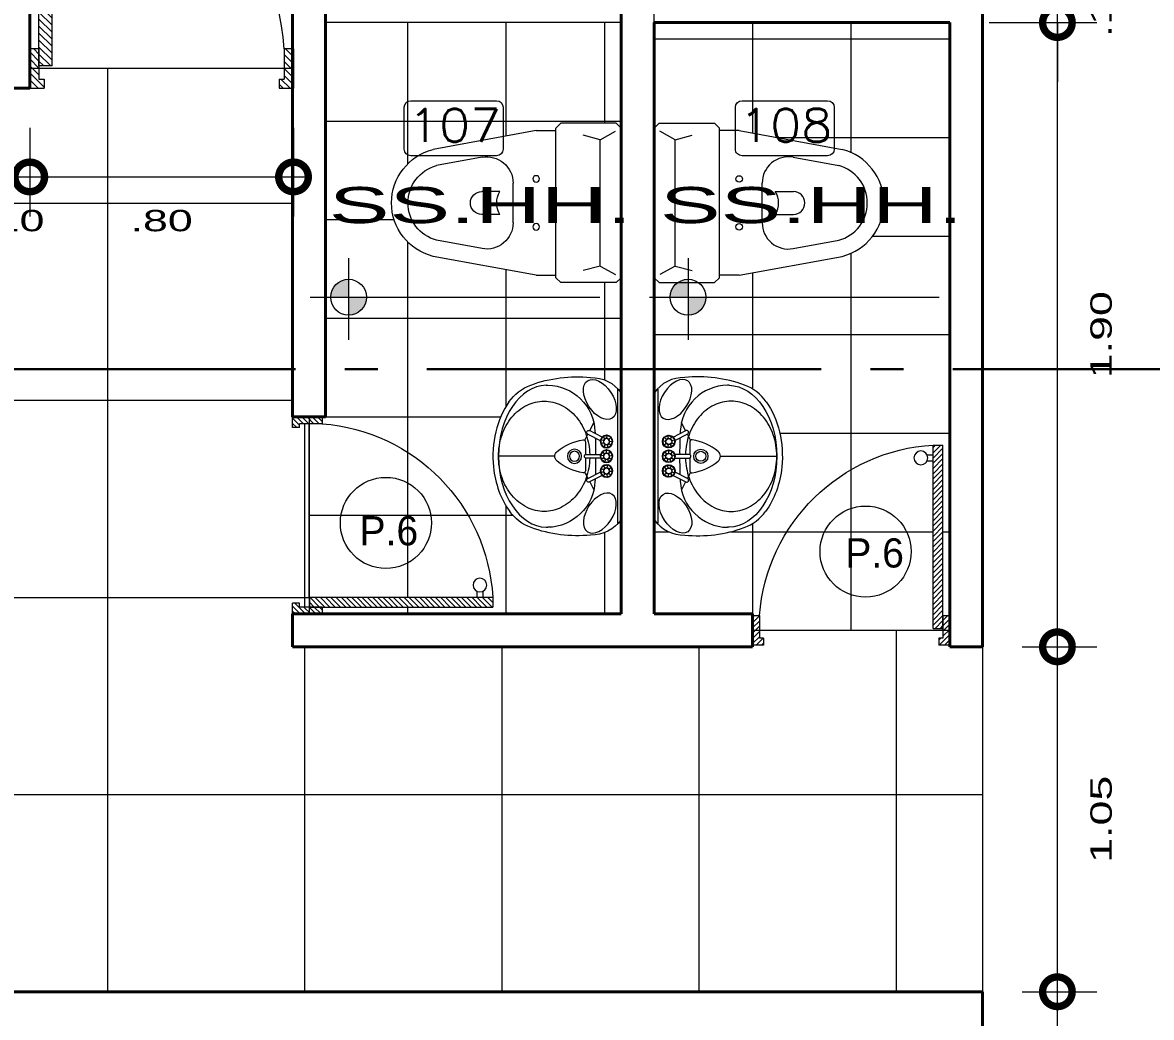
# Model space of a CAD drawing. Header units: inches. Extents: x 155.3 to 248.5, y 20.6 to 88.6.
# Drawn here: x 162.787 to 166.222, y 73.341 to 76.369 of the extents above; entities that cross this region are included whole.
import ezdxf
from ezdxf.enums import TextEntityAlignment as Align

# ---------------------------------------------------------------- set-up
doc = ezdxf.new("R2010")
doc.units = ezdxf.units.IN
doc.header["$MEASUREMENT"] = 0
for name, pattern in [('ACAD_ISO04W100', [30, 24, -3, 0, -3]), ('CONTINUA', [0]), ('HIDDEN', [0.375, 0.25, -0.125])]:
    doc.linetypes.add(name, pattern=pattern)
for name, color, linetype in [('COTAS', 252, 'Continuous'), ('EJES', 1, 'Continuous'), ('MOBILIARIO', 252, 'Continuous'), ('MURO', 7, 'Continuous'), ('PUERTAS', 23, 'Continuous'), ('TEXTOS PLANTA', 7, 'Continuous'), ('TEXTURAS', 251, 'Continuous'), ('VENTANAS', 40, 'Continuous')]:
    doc.layers.add(name, color=color, linetype=linetype)
doc.styles.add('Celso', font='swissel.ttf', dxfattribs={"width": 1.5})
doc.styles.add('ROMANS', font='romans', dxfattribs={"width": 1.1, "height": 1})
doc.styles.get("Standard").update_dxf_attribs({"font": 'arial.ttf'})
doc.dimstyles.new('PLANTA 1-50', dxfattribs={"dimtxt": 0.065, "dimasz": 0.18, "dimexe": 0.12, "dimexo": 0.12, "dimgap": 0.1, "dimtad": 2, "dimzin": 4, "dimdsep": 46, "dimtxsty": 'Celso', "dimblk": 'DOTSMALL', "dimcen": 0.065, "dimdle": 0.05, "dimclrd": 14, "dimclre": 251, "dimclrt": 256, "dimaunit": 1, "dimadec": 4, "dimazin": 1, "dimtfac": 1, "dimtix": 1, "dimtmove": 0, "dimatfit": 3, "dimldrblk": 'DOTSMALL', "dimfxl": 1, "dimlwd": 9, "dimlwe": 9, "dimarcsym": 0})
pattern_1 = [(314.9999999999999, (-96.52985856699738, 5.184583232853843), (-0.01325825214724776, -0.01325825214724777), [])]

# ---------------------------------------------------------------- blocks, each defined once
blk = doc.blocks.new('A$C2D8C4AFF')
at = {"lineweight": 0}
h = blk.add_hatch(dxfattribs=at)
h.set_pattern_fill('ANSI31', color=8, scale=0.1499999999999999, angle=16.99999999999995, style=0)
h.set_pattern_definition(pattern_1)
h.paths.add_polyline_path([(0.03500000397293945, 0.8649999762657998), (3.972829176746018e-09, 0.8649999762657892), (3.972786544181872e-09, 1.014999976265759), (0.05500000397294968, 1.014999976265756), (0.05500000397294968, 0.9799999762657734), (0.03500000397289682, 0.9799999762657592)])
h = blk.add_hatch(dxfattribs=at)
h.set_pattern_fill('ANSI31', color=8, scale=0.1499999999999999, angle=16.99999999999995, style=0)
h.set_pattern_definition(pattern_1)
h.paths.add_polyline_path([(1.000000003972815, 0.8649999762658851), (0.9650000039727757, 0.8649999762658638), (0.9650000039728042, 0.9299999762658437), (0.9650000039728042, 0.9799999762658516), (0.9450000039727655, 0.9799999762658445), (0.9450000039727939, 1.014999976265827), (1.000000003972801, 1.014999976265834)])
h = blk.add_hatch(dxfattribs=at)
h.set_pattern_fill('ANSI31', color=8, scale=0.1499999999999999, angle=16.99999999999995, style=0)
h.set_pattern_definition(pattern_1)
h.paths.add_polyline_path([(0.9650000039728894, -2.37339961017824e-08), (0.9150000039728354, -2.373400320720975e-08), (0.9150000039727928, 0.9299999762658331), (0.9650000039727757, 0.9299999762658437)])
at = {"color": 32, "lineweight": 0}
for p, q in [((3.972743911617727e-09, 0.864999976265814), (3.972729700763011e-09, 1.014999976265781)), ((0.055000003972836, 1.014999976265784), (3.972729700763011e-09, 1.014999976265781)), ((0.05500000397285021, 0.9799999762657947), (0.055000003972836, 1.014999976265784)), ((1.000000003972687, 1.014999976265862), (0.9450000039726802, 1.014999976265862)), ((0.9450000039726802, 0.9799999762658658), (0.9450000039726802, 1.014999976265862)), ((1.000000003972715, 0.86499997626591), (1.000000003972687, 1.014999976265862)), ((0.03500000397285419, 0.8649999762658283), (0.03500000397282577, 0.9799999762657805)), ((0.05500000397285021, 0.9799999762657947), (0.03500000397282577, 0.9799999762657805)), ((0.9650000039727047, 0.9799999762658729), (0.9450000039726802, 0.9799999762658658)), ((0.9650000039727047, 0.8649999762658886), (0.9650000039727047, 0.9799999762658729)), ((0.9150000039727217, 0.929999976265858), (0.9650000039727473, 0.9299999762658615)), ((0.9150000039726649, 0.929999976265858), (0.9150000039727786, -2.373398189092768e-08)), ((0.9650000039727189, 0.9299999762658686), (0.9650000039728042, -2.373397123278664e-08)), ((3.972743911617727e-09, 0.864999976265814), (0.03500000397285419, 0.8649999762658283)), ((0.9650000039727047, 0.8649999762658886), (1.000000003972715, 0.86499997626591)), ((0.9150000039727928, -2.3733978338214e-08), (0.9650000039728326, -2.373397478550032e-08))]:
    blk.add_line(p, q, dxfattribs=at)
at = {"lineweight": 0}
for p, q in [((0.8850000039727917, 0.07999997626593469), (0.9150000039727502, 0.0799999762659489)), ((0.8850000039727917, 0.04999997626596553), (0.9150000039727502, 0.04999997626596908))]:
    blk.add_line(p, q, dxfattribs=at)
blk.add_circle((0.8533772273711264, 0.06499997626595544), 0.0349999999999963, dxfattribs=at)
blk.add_arc((0.9697882772285595, 0.9358683929885814), 0.9374707719737768, 184.3354295784621, 266.6495738890734, dxfattribs=at)
blk = doc.blocks.new('A$C073B50C9')
at = {"color": 40, "lineweight": 0}
for p, q in [((-6.527404394773839e-09, 0.4700000367416877), (0.01499999347259617, 0.4850000367416882)), ((0.01499999347259617, 0.4850000367416882), (0.1839999934725967, 0.4850000367416882)), ((0.1989999934725972, 0.4700000367416877), (0.1839999934725967, 0.4850000367416882)), ((-6.527404394773839e-09, 0.01500003674168937), (-6.527404394773839e-09, 0.4700000367416877)), ((0.06399999347259566, 0.4350000367416911), (0.01732664072901535, 0.4605245265233364)), ((0.06399999347259566, 0.4350000367416911), (0.1154943481944013, 0.4483504250028965)), ((0.1989999934725972, 0.01500003674168937), (0.1989999934725972, 0.4700000367416877)), ((0.2589999934725959, 0.4625000367416874), (0.1989999934725954, 0.4625000367416874)), ((0.2589999934725959, 0.4625000367416874), (0.5727213706346035, 0.4050141350587531)), ((0.06399999347259566, 0.05000003674168951), (0.06399999347259566, 0.4350000367416911)), ((0.4234190194506464, 0.3815396254556056), (0.5618777777696611, 0.3561686206491395)), ((0.3289999934725962, 0.1821502929243302), (0.3289999934725962, 0.3028497805590469)), ((0.3689999934725954, 0.2775000367416887), (0.4239999934725951, 0.2775000367416887)), ((0.3689999934725954, 0.2075000367416884), (0.4239999934725951, 0.2075000367416884)), ((0.4234190194506482, 0.1034604480277714), (0.5618777777696771, 0.1288314528342411)), ((0.2589999934725959, 0.02250003674168966), (0.5727213706346035, 0.07998593842462398)), ((0.06399999347259566, 0.05000003674168951), (0.01732664072901535, 0.02447554696004417)), ((0.06399999347259566, 0.05000003674168951), (0.1154943481943995, 0.03664964848048058)), ((-6.527404394773839e-09, 0.01500003674168937), (0.01499999347259617, 3.674168880252182e-08)), ((0.01499999347259617, 3.674168880252182e-08), (0.1839999934725967, 3.674168880252182e-08)), ((0.1989999934725972, 0.01500003674168937), (0.1839999934725967, 3.674168880252182e-08)), ((0.2589999934725959, 0.02250003674168966), (0.1989999934725972, 0.02250003674168966))]:
    blk.add_line(p, q, dxfattribs=at)
for centre in [(0.2589999934725959, 0.3155000367416889), (0.2589999934725959, 0.1695000367416881)]:
    blk.add_circle(centre, 0.01, dxfattribs=at)
for centre, radius, start, end in [((0.4089999934725963, 0.3028497805590469), 0.08, 79.61638727476745, 180.0000000000002), ((0.531287035468571, 0.2425000367416885), 0.1677129580040244, 284.3033140702001, 75.69668592979963), ((0.531287035468571, 0.2425000367416885), 0.1177129580040244, 285.0626892433929, 74.93731075661547), ((0.312749993472595, 0.2425000367416885), 0.06625000000000075, 328.1092081981544, 31.89079180184538), ((0.4239999934725951, 0.2425000367416885), 0.03500000000000014, 270, 90), ((0.4089999934725963, 0.1821502929243302), 0.08, 180.0000000000002, 280.3836127252329)]:
    blk.add_arc(centre, radius, start, end, dxfattribs=at)
blk = doc.blocks.new('A$C304B3ECD')
at = {"color": 40, "lineweight": 0}
for p, q in [((0.2417201728699396, 0.3094442422726473), (0.2417201728699396, 0.3735601533836501)), ((0.2417201728699396, 0.2558077997792765), (0.2417201728699396, 0.3094442422726473)), ((0.2417201728699396, 0.2020713549655824), (0.2417201728699396, 0.2558077997792765)), ((0.02546810846481407, 0.2282455889445458), (0.02546810846481407, 0.2236908765272432)), ((0.4579722372732462, 0.2282455889445458), (0.4579722372732462, 0.2236908765272432)), ((0.1930795177236391, 0.1108342678154344), (0.1744005463392782, 0.1013495900088941)), ((0.1978867601469787, 0.1086546411689682), (0.2364090887972665, 0.1086546411689682)), ((0.2358222218995465, 0.1060898387159881), (0.2358222218995465, 0.06310526753905776)), ((0.2470312569407938, 0.1086546411689682), (0.2855535983731201, 0.1086546411689682)), ((0.2476181238403328, 0.06310526753905776), (0.2476181238403328, 0.1060898387159881)), ((0.2903608407982787, 0.1108342678154344), (0.3090399192047002, 0.1013498225103007)), ((0.1638826886069396, 0.0960089055707698), (0.1391329733055713, 0.08344166775997053)), ((0.1832778096327488, 0.05836964966793801), (0.1635885693163104, 0.09657968990642019)), ((0.1740742360439285, 0.1019828460076582), (0.1937634763603668, 0.06377280576917599)), ((0.3093661096941318, 0.1019828460076582), (0.2896768693776934, 0.06377280576917599)), ((0.3001625361071305, 0.05836964966793801), (0.3198517764235689, 0.09657968990642019)), ((0.3195578429045085, 0.09600926609265059), (0.3443085079529951, 0.08344192610921652)), ((0.1874305826118174, 0.04358532588513242), (0.1778243333360692, 0.04236128276635043)), ((0.1888717249444412, 0.04996024652346875), (0.180726111317675, 0.05519735310473095)), ((0.1904243235353746, 0.03777550492041826), (0.18385230940887, 0.03066305548155412)), ((0.1940734240165725, 0.05391737061755464), (0.1911998691835137, 0.0631651265258455)), ((0.1964521430659474, 0.03524926342753076), (0.1959894825363548, 0.02557640180849319)), ((0.2006017470253241, 0.05360511582794913), (0.2043448192275932, 0.06253639329507621)), ((0.2026935574508784, 0.03718865787696757), (0.2085567345225385, 0.02948142352862249)), ((0.2054020190794503, 0.0491695896390496), (0.21401029323399, 0.05360534467864397)), ((0.2062281395342538, 0.04268622405207623), (0.2156737084956362, 0.0405509175826495)), ((0.2321654922966658, 0.04479303319668304), (0.2224815722898015, 0.04479303319668304)), ((0.2344008629120466, 0.05093466348363052), (0.2269825498028908, 0.05715936727675341)), ((0.2344008629120466, 0.03865140291155456), (0.2269825498028908, 0.03242669911661267)), ((0.2400610199988691, 0.05420255670206586), (0.2383794249385787, 0.06373935620386817)), ((0.2400610199988691, 0.03538350969130022), (0.2383794249385787, 0.02584671018949791)), ((0.246497513155667, 0.05306762929750164), (0.2513394731581897, 0.06145415003184951)), ((0.246497513155667, 0.03651843709586444), (0.2513394731581897, 0.02813191636333556)), ((0.2506986356970842, 0.04806092641511839), (0.2597985438665305, 0.0513730221237978)), ((0.2506986356970842, 0.04152513997824769), (0.2597985438665305, 0.03821304426956829)), ((0.2772122062038065, 0.04268622405207623), (0.2677666372442431, 0.0405509175826495)), ((0.2780383266604289, 0.0491695896390496), (0.2694300525040703, 0.05360534467864397)), ((0.2807467882890009, 0.03718865787696757), (0.2748836112155217, 0.02948142352862249)), ((0.2828385987127362, 0.05360511582794913), (0.2790955265104671, 0.06253639329507621)), ((0.2869882026739319, 0.03524926342753076), (0.2874508632017054, 0.02557640180849319)), ((0.2893669217214878, 0.05391737061755464), (0.2922404765545465, 0.0631651265258455)), ((0.2930160222026856, 0.03777550492041826), (0.2995880363291903, 0.03066305548155412)), ((0.2945686207936191, 0.04996024652346875), (0.3027142344203853, 0.05519735310473095)), ((0.2960097631262428, 0.04358532588513242), (0.3056160124019911, 0.04236128276635043)), ((0.04927374509181703, 2.824445743954129e-08), (0.4341666006462432, 2.824445743954129e-08))]:
    blk.add_line(p, q, dxfattribs=at)
at = {"color": 40, "linetype": 'Continuous', "lineweight": 0}
blk.add_line((0.03697684046939997, 0.01158496363233041), (0.4464635052686603, 0.01158496363233041), dxfattribs=at)
at = {"color": 40, "lineweight": 0}
for centre, radius in [((0.2417201728690301, 0.1422444494338464), 0.02171386277895655), ((0.2417201728690301, 0.1422444494338464), 0.01519971362603623), ((0.1969086290278241, 0.04479303319850203), 0.01923860057873997), ((0.1969086290278241, 0.04479303319850203), 0.009554680571939232), ((0.1969086290278241, 0.04479303319850203), 0.00879457737101369), ((0.2417201728690301, 0.04479303319850203), 0.01923860057873997), ((0.2417201728690301, 0.04479303319850203), 0.009554680571939232), ((0.2417201728690301, 0.04479303319850203), 0.00879457737101369), ((0.2865317167084172, 0.04479303319850203), 0.01923860057873997), ((0.2865317167084172, 0.04479303319850203), 0.01843017168915308), ((0.2865317167084172, 0.04479303319850203), 0.009554680571939232), ((0.2865317167084172, 0.04479303319850203), 0.00879457737101369)]:
    blk.add_circle(centre, radius, dxfattribs=at)
at = {"color": 40, "linetype": 'Continuous', "lineweight": 0}
for centre, radius, start, end in [((0.2310910858027668, 0.202253797894727), 0.1695349576280719, 108.9233758862578, 129.6135555593565), ((0.241720168592586, 0.1712501614612023), 0.2023099919221996, 89.99999878906299, 108.9233843760399), ((0.2417201771436552, 0.1712501614630213), 0.2023099919218742, 71.07661562396014, 90.00000121093701), ((0.2523492599352934, 0.202253797892908), 0.1695349576283324, 50.38644444064346, 71.0766241137422), ((0.2147591873304222, 0.2219862029970585), 0.1439205335900858, 129.6135652854638, 153.4140162108051), ((0.2686811584058191, 0.2219862029970585), 0.1439205335900884, 26.58598378919493, 50.38643471453616), ((0.1895721571723001, 0.2345913037380427), 0.1157553946252319, 153.4140521437641, 179.9999462961577), ((0.2938681885639411, 0.2345913037380427), 0.1157553946252269, 5.370384227913748e-05, 26.58594785623587), ((0.1895721981468554, 0.234591511055541), 0.1157554356002619, 180.0000489121002, 206.585943064561), ((0.2938681475893858, 0.234591511055541), 0.1157554356002666, 333.4140569354391, 359.9999510878998), ((0.2147591873304222, 0.2471966021158636), 0.1439205335900544, 206.5859837892008, 230.3864347145361), ((0.2686811584058191, 0.2471966021158636), 0.14392053359005, 309.6135652854638, 333.4140162107992), ((0.2310910858027668, 0.2669290072181951), 0.1695349576280981, 230.3864444404969, 251.0766241136928), ((0.241720168592586, 0.2979326436517198), 0.2023099919222035, 251.07661562396, 268.3294184542007), ((0.2417201771436552, 0.2979326436517198), 0.2023099919218622, 271.6705815457993, 288.9233843760398), ((0.2523492599334745, 0.2669290072200141), 0.1695349576283624, 288.9233758862578, 309.6135555593565)]:
    blk.add_arc(centre, radius, start, end, dxfattribs=at)
at = {"color": 40, "lineweight": 0}
for centre, radius, start, end in [((0.1570789972570523, 0.2264947190516153), 0.1407598520232483, 125.1623114213681, 159.7315815113238), ((0.3265909663509987, 0.225870525387208), 0.1407598520232483, 20.12500374610805, 53.80269294378267), ((0.4063363469554346, 0.1344477846279091), 0.4064699657100206, 159.7315815113238, 185.8167220719945), ((0.07710399878080665, 0.1344477846279091), 0.4064699657100206, 354.1832779280056, 20.12500374621946), ((0.1715421988369812, 0.2258921061266932), 0.1460906748901641, 180.8633401038522, 267.9153315602535), ((0.3118981468992601, 0.2258921061266932), 0.1460906748901641, 272.0846684397465, 359.1366598961478), ((0.3544770716958041, 0.09062268756598257), 0.1648729555571533, 140.7045692602549, 171.1857435863931), ((0.2417201728690301, 0.1828981154877596), 0.01917323947947673, 39.29543100005468, 140.7045689999453), ((0.1289632868224757, 0.09062268756598257), 0.1648729555572437, 8.814256413711716, 39.29543073987534), ((0.1688314026792099, 0.09928126795885817), 0.005897950970331689, 27.2615851309506, 207.2615851308341), ((0.1978867564844435, 0.115045718897008), 0.006391077726602388, 172.4409240362442, 270.0000328281803), ((0.2417201728690301, 0.1060898387159881), 0.005897950970332859, 0, 180), ((0.2855536020338363, 0.115045718897008), 0.00639107772663797, 269.9999671712986, 7.559075963440821), ((0.3146089430588503, 0.09928126795885817), 0.005897950970331689, 332.7384148691658, 152.7384148690494), ((0.1120737861324628, 0.09049307175074262), 0.1101491537774453, 178.5640153004684, 235.2402627177042), ((0.2248302042294412, 0.9222328994738831), 0.844370833635767, 266.0202762650239, 266.439573010995), ((0.2248302042294412, 0.9222328994738831), 0.844370833635767, 267.367200434987, 270.7495787255613), ((0.2586101415068001, 0.9222328994738831), 0.844370833635767, 269.2504212744386, 272.6327995650129), ((0.2586101415068001, 0.9222328994738831), 0.844370833635767, 273.560426989005, 273.979723734976), ((0.3713665596037785, 0.09049307175074262), 0.1101491537774454, 304.7597372822958, 1.435984699531555), ((0.1525796084402131, 0.05481424471064145), 0.02814911004228195, 333.7433526482348, 0.7798176132891395), ((0.1565091185434753, 0.02397558140647504), 0.02814911004228195, 13.74335264827986, 40.77981761332557), ((0.1693921397323024, 0.08096387177384656), 0.02814911004228195, 293.7433526481882, 320.7798176132331), ((0.1990799421778533, 0.09018876147375465), 0.02814911004228195, 253.7433526482184, 280.7798176133116), ((0.2277517630696124, 0.0781724853960526), 0.02814911004228195, 213.7433526482406, 240.7798176133356), ((0.2351368263639628, 0.0202147567134574), 0.02814911004228195, 133.7433526481757, 160.7798176133123), ((0.2419917387592463, 0.0505375926633036), 0.02814911004228195, 173.7433526482586, 200.7798176133591), ((0.1990133736976745, 0.06033703689637093), 0.02814911004228195, 326.4817675175267, 353.5182324825715), ((0.1990133736976745, 0.02924902949881414), 0.02814911004228195, 6.481767517533399, 33.51823248259612), ((0.2189963596624906, 0.08415183221141831), 0.02814911004228195, 286.4817675174261, 313.5182324825071), ((0.249612070374063, 0.08955020804306457), 0.02814911004228195, 246.4817675174551, 273.5182324826267), ((0.276535074533534, 0.07400620434519567), 0.02814911004228195, 206.48176751755, 233.5182324825603), ((0.276535074533534, 0.01557986205180839), 0.02814911004228195, 126.4817675174397, 153.5182324825666), ((0.2871677992802901, 0.04479303319850203), 0.02814911004228195, 166.4817675175537, 193.5182324825536), ((0.241448606976995, 0.0505375926633036), 0.02814911004228195, 339.2201823866409, 6.256647351741429), ((0.2483035193722785, 0.0202147567134574), 0.02814911004228195, 19.22018238668769, 46.25664735182429), ((0.2556885826684479, 0.0781724853960526), 0.02814911004228195, 299.2201823866642, 326.2566473517594), ((0.284360403558388, 0.09018876147375465), 0.02814911004228195, 259.2201823866884, 286.2566473517815), ((0.3140482060039389, 0.08096387177384656), 0.02814911004228195, 219.2201823867669, 246.2566473518118), ((0.326931227192766, 0.02397558140647504), 0.02814911004228195, 139.2201823866744, 166.2566473517199), ((0.3308607372960282, 0.05481424471064145), 0.02814911004228195, 179.2201823867109, 206.2566473517652), ((0.1793420085937427, 0.00287763515653694), 0.02814911004228195, 53.74335264817248, 80.77981761329497), ((0.2103945155754658, 0.001392369486993061), 0.02814911004228195, 93.74335264821353, 120.7798176132465), ((0.2189963596624906, 0.005434234183766762), 0.02814911004228195, 46.48176751750235, 73.51823248262399), ((0.249612070374063, 3.585835212049915e-05), 0.02814911004228195, 86.48176751747734, 113.5182324825449), ((0.2730458301607754, 0.001392369486993061), 0.02814911004228195, 59.22018238675363, 86.25664735178637), ((0.3040983371424986, 0.00287763515653694), 0.02814911004228195, 99.22018238670502, 126.2566473518275)]:
    blk.add_arc(centre, radius, start, end, dxfattribs=at)
at = {"color": 40, "lineweight": 0, "extrusion": (0, 0, -1)}
blk.add_ellipse((0.2417201728699396, 0.2251190542784656), major_axis=(0.2163000480195009, 7.816962599809244e-16), ratio=0.6862739997718429, start_param=3.162656670903043, end_param=6.262121289866346, dxfattribs=at)
at = {"color": 40, "linetype": 'Continuous', "lineweight": 0, "extrusion": (0, 0, -0.9999999999999999)}
blk.add_ellipse((0.06884082162516592, 0.06496840898135758), major_axis=(-0.05690717271752938, 0.03734943307717195), ratio=0.5821580665928079, start_param=3.141592653589666, end_param=9.424777960769251, dxfattribs=at)
at = {"color": 40, "linetype": 'Continuous', "lineweight": 0}
blk.add_ellipse((0.4145995241128944, 0.06496840898135758), major_axis=(0.05690717271521849, 0.03734943307973941), ratio=0.5821580666101129, start_param=1.570796326794912, end_param=7.853981633974498, dxfattribs=at)
at = {"color": 40, "lineweight": 0}
blk.add_open_spline([(0.07601614704847037, 0.3415692612280594), (0.1277417847836873, 0.3780067524795498), (0.2028921199130522, 0.3959174248821995), (0.3252390785842394, 0.3838000188508062), (0.3734077479080256, 0.3660353870046578), (0.4097191939368017, 0.339462046725302)], degree=3, knots=[3.90700366059704, 3.90700366059704, 3.90700366059704, 3.90700366059704, 4.855716871944848, 4.855716871944848, 5.532923367796807, 5.532923367796807, 5.532923367796807, 5.532923367796807], dxfattribs=at)
blk = doc.blocks.new('_DotSmall')
at = {"color": 0, "linetype": 'ByBlock', "lineweight": 0, "const_width": 0.5}
blk.add_lwpolyline([(-0.0625, 0, 1), (0.0625, 0, 1)], format="xyb", close=True, dxfattribs=at)
blk = doc.blocks.new('*D196')
at = {"layer": 'COTAS', "color": 251, "linetype": 'CONTINUA', "lineweight": 9, "transparency": 16777216}
blk.add_line((162.7084153030509, 76.19889652130796), (162.7084153030509, 75.77910344733817), dxfattribs=at)
at = {"layer": 'COTAS', "color": 251, "linetype": 'Continuous', "lineweight": 9, "transparency": 16777216}
blk.add_line((162.8084153030509, 76.04889652130794), (162.8084153030509, 75.77910344733817), dxfattribs=at)
at = {"layer": 'COTAS', "color": 14, "linetype": 'CONTINUA', "lineweight": 9, "transparency": 16777216}
for p, q in [((162.7084153030509, 75.89910344733818), (162.5284153030509, 75.89910344733818)), ((162.7084153030509, 75.89910344733818), (162.8084153030509, 75.89910344733818)), ((162.8084153030509, 75.89910344733818), (162.9884153030509, 75.89910344733818))]:
    blk.add_line(p, q, dxfattribs=at)
at = {"layer": 'Defpoints', "color": 0, "lineweight": 0, "transparency": 16777216}
for p in [(162.7084153030509, 76.31889652130796), (162.8084153030509, 76.16889652130794), (162.8084153030509, 75.89910344733818)]:
    blk.add_point(p, dxfattribs=at)
at = {"layer": 'COTAS', "color": 14, "lineweight": 9, "transparency": 16777216, "xscale": 0.18, "yscale": 0.18, "zscale": 0.18}
blk.add_blockref('_DotSmall', (162.7084153030509, 75.89910344733818), dxfattribs=at)
at = {"layer": 'COTAS', "color": 14, "lineweight": 9, "transparency": 16777216, "xscale": 0.18, "yscale": 0.18, "zscale": 0.18, "rotation": 180}
blk.add_blockref('_DotSmall', (162.8084153030509, 75.89910344733818), dxfattribs=at)
at = {"layer": 'COTAS', "lineweight": 0, "transparency": 16777216, "insert": (162.7584153030509, 75.76574644936657), "char_height": 0.065, "attachment_point": 5, "style": 'Celso'}
blk.add_mtext('.10', dxfattribs=at)
blk = doc.blocks.new('*D197')
at = {"layer": 'COTAS', "color": 251, "linetype": 'CONTINUA', "lineweight": 9, "transparency": 16777216}
blk.add_line((162.8084153030509, 76.04889652130794), (162.8084153030509, 75.77910344733817), dxfattribs=at)
at = {"layer": 'COTAS', "color": 251, "linetype": 'Continuous', "lineweight": 9, "transparency": 16777216}
blk.add_line((163.6110870206154, 76.048896521308), (163.6110870206154, 75.77910344733817), dxfattribs=at)
at = {"layer": 'COTAS', "color": 14, "linetype": 'CONTINUA', "lineweight": 9, "transparency": 16777216}
blk.add_line((162.7584153030509, 75.89910344733818), (163.6610870206154, 75.89910344733818), dxfattribs=at)
at = {"layer": 'Defpoints', "color": 0, "lineweight": 0, "transparency": 16777216}
for p in [(162.8084153030509, 76.16889652130794), (163.6110870206154, 76.168896521308), (163.6110870206154, 75.89910344733818)]:
    blk.add_point(p, dxfattribs=at)
at = {"layer": 'COTAS', "color": 14, "lineweight": 9, "transparency": 16777216, "xscale": 0.18, "yscale": 0.18, "zscale": 0.18, "rotation": 180}
blk.add_blockref('_DotSmall', (162.8084153030509, 75.89910344733818), dxfattribs=at)
at = {"layer": 'COTAS', "color": 14, "lineweight": 9, "transparency": 16777216, "xscale": 0.18, "yscale": 0.18, "zscale": 0.18}
blk.add_blockref('_DotSmall', (163.6110870206154, 75.89910344733818), dxfattribs=at)
at = {"layer": 'COTAS', "lineweight": 0, "transparency": 16777216, "insert": (163.2097511618332, 75.76574644936657), "char_height": 0.065, "attachment_point": 5, "style": 'Celso'}
blk.add_mtext('.80', dxfattribs=at)
blk = doc.blocks.new('*D223')
at = {"layer": 'COTAS', "color": 14, "linetype": 'CONTINUA', "lineweight": 9, "transparency": 16777216}
blk.add_line((165.9358779192379, 72.66889652130796), (165.9358779192379, 73.46889652130795), dxfattribs=at)
at = {"layer": 'COTAS', "color": 251, "linetype": 'Continuous', "lineweight": 9, "transparency": 16777216}
blk.add_line((165.8284153030509, 73.41889652130796), (166.0558779192379, 73.41889652130796), dxfattribs=at)
at = {"layer": 'COTAS', "color": 251, "linetype": 'CONTINUA', "lineweight": 9, "transparency": 16777216}
blk.add_line((165.8284153030509, 72.71889652130795), (166.0558779192379, 72.71889652130795), dxfattribs=at)
at = {"layer": 'Defpoints', "color": 0, "lineweight": 0, "transparency": 16777216}
for p in [(165.7084153030509, 73.41889652130796), (165.9358779192379, 73.41889652130796), (165.7084153030509, 72.71889652130795)]:
    blk.add_point(p, dxfattribs=at)
at = {"layer": 'COTAS', "color": 14, "lineweight": 9, "transparency": 16777216, "xscale": 0.18, "yscale": 0.18, "zscale": 0.18}
for p, rotation in [((165.9358779192379, 73.41889652130796), 90), ((165.9358779192379, 72.71889652130795), 270)]:
    blk.add_blockref('_DotSmall', p, dxfattribs=dict(at, rotation=rotation))
at = {"layer": 'COTAS', "lineweight": 0, "transparency": 16777216, "insert": (166.0692349172095, 73.06889652130799), "char_height": 0.065, "attachment_point": 5, "rotation": 90, "style": 'Celso'}
blk.add_mtext('.70', dxfattribs=at)
blk = doc.blocks.new('*D224')
at = {"layer": 'COTAS', "color": 14, "linetype": 'CONTINUA', "lineweight": 9, "transparency": 16777216}
blk.add_line((165.9358779192379, 73.36889652130796), (165.9358779192379, 74.51889652130795), dxfattribs=at)
at = {"layer": 'COTAS', "color": 251, "linetype": 'Continuous', "lineweight": 9, "transparency": 16777216}
blk.add_line((165.8284153030509, 74.46889652130795), (166.0558779192379, 74.46889652130795), dxfattribs=at)
at = {"layer": 'COTAS', "color": 251, "linetype": 'CONTINUA', "lineweight": 9, "transparency": 16777216}
blk.add_line((165.8284153030509, 73.41889652130796), (166.0558779192379, 73.41889652130796), dxfattribs=at)
at = {"layer": 'Defpoints', "color": 0, "lineweight": 0, "transparency": 16777216}
for p in [(165.7084153030509, 74.46889652130795), (165.9358779192379, 74.46889652130795), (165.7084153030509, 73.41889652130796)]:
    blk.add_point(p, dxfattribs=at)
at = {"layer": 'COTAS', "color": 14, "lineweight": 9, "transparency": 16777216, "xscale": 0.18, "yscale": 0.18, "zscale": 0.18}
for p, rotation in [((165.9358779192379, 74.46889652130795), 90), ((165.9358779192379, 73.41889652130796), 270)]:
    blk.add_blockref('_DotSmall', p, dxfattribs=dict(at, rotation=rotation))
at = {"layer": 'COTAS', "lineweight": 0, "transparency": 16777216, "insert": (166.0692349172095, 73.94389652130799), "char_height": 0.065, "attachment_point": 5, "rotation": 90, "style": 'Celso'}
blk.add_mtext('1.05', dxfattribs=at)
blk = doc.blocks.new('*D225')
at = {"layer": 'COTAS', "color": 14, "linetype": 'CONTINUA', "lineweight": 9, "transparency": 16777216}
blk.add_line((165.9358779192379, 74.41889652130796), (165.9358779192379, 76.41889652130796), dxfattribs=at)
at = {"layer": 'COTAS', "color": 251, "linetype": 'Continuous', "lineweight": 9, "transparency": 16777216}
blk.add_line((165.7284153030509, 76.36889652130796), (166.0558779192379, 76.36889652130796), dxfattribs=at)
at = {"layer": 'COTAS', "color": 251, "linetype": 'CONTINUA', "lineweight": 9, "transparency": 16777216}
blk.add_line((165.8284153030509, 74.46889652130795), (166.0558779192379, 74.46889652130795), dxfattribs=at)
at = {"layer": 'Defpoints', "color": 0, "lineweight": 0, "transparency": 16777216}
for p in [(165.6084153030509, 76.36889652130796), (165.9358779192379, 76.36889652130796), (165.7084153030509, 74.46889652130795)]:
    blk.add_point(p, dxfattribs=at)
at = {"layer": 'COTAS', "color": 14, "lineweight": 9, "transparency": 16777216, "xscale": 0.18, "yscale": 0.18, "zscale": 0.18}
for p, rotation in [((165.9358779192379, 76.36889652130796), 90), ((165.9358779192379, 74.46889652130795), 270)]:
    blk.add_blockref('_DotSmall', p, dxfattribs=dict(at, rotation=rotation))
at = {"layer": 'COTAS', "lineweight": 0, "transparency": 16777216, "insert": (166.0692349172095, 75.41889652130799), "char_height": 0.065, "attachment_point": 5, "rotation": 90, "style": 'Celso'}
blk.add_mtext('1.90', dxfattribs=at)
blk = doc.blocks.new('*D226')
at = {"layer": 'COTAS', "color": 14, "linetype": 'CONTINUA', "lineweight": 9, "transparency": 16777216}
for p, q in [((165.9358779192379, 76.46889652130793), (165.9358779192379, 76.64889652130793)), ((165.9358779192379, 76.36889652130796), (165.9358779192379, 76.46889652130793)), ((165.9358779192379, 76.36889652130796), (165.9358779192379, 76.18889652130795))]:
    blk.add_line(p, q, dxfattribs=at)
at = {"layer": 'COTAS', "color": 251, "linetype": 'Continuous', "lineweight": 9, "transparency": 16777216}
blk.add_line((165.7284153030509, 76.46889652130793), (166.0558779192379, 76.46889652130793), dxfattribs=at)
at = {"layer": 'COTAS', "color": 251, "linetype": 'CONTINUA', "lineweight": 9, "transparency": 16777216}
blk.add_line((165.7284153030509, 76.36889652130796), (166.0558779192379, 76.36889652130796), dxfattribs=at)
at = {"layer": 'Defpoints', "color": 0, "lineweight": 0, "transparency": 16777216}
for p in [(165.6084153030509, 76.46889652130793), (165.9358779192379, 76.46889652130793), (165.6084153030509, 76.36889652130796)]:
    blk.add_point(p, dxfattribs=at)
at = {"layer": 'COTAS', "color": 14, "lineweight": 9, "transparency": 16777216, "xscale": 0.18, "yscale": 0.18, "zscale": 0.18}
for p, rotation in [((165.9358779192379, 76.46889652130793), 270), ((165.9358779192379, 76.36889652130796), 90)]:
    blk.add_blockref('_DotSmall', p, dxfattribs=dict(at, rotation=rotation))
at = {"layer": 'COTAS', "lineweight": 0, "transparency": 16777216, "insert": (166.0692349172095, 76.41889652130797), "char_height": 0.065, "attachment_point": 5, "rotation": 90, "style": 'Celso'}
blk.add_mtext('.10', dxfattribs=at)

msp = doc.modelspace()

# ---------------------------------------------------------------- hatches: boundary and pattern name
at = {"layer": 'TEXTOS PLANTA', "lineweight": 9}
h = msp.add_hatch(color=7, dxfattribs=at)
h.paths.add_polyline_path([(163.7241994609996, 75.53288987861768), (163.7788217830516, 75.53288987861768), (163.7788217830516, 75.58751220066975, 0.4142135623729886)])
h.paths.add_polyline_path([(163.7788217830516, 75.53288987861768), (163.7788217830516, 75.47826755656561, 0.4142135623732935), (163.8334441051038, 75.53288987861768)])
h = msp.add_hatch(color=7, dxfattribs=at)
h.paths.add_polyline_path([(164.7571073564181, 75.53288987861768), (164.8117296784701, 75.53288987861768), (164.8117296784701, 75.58751220066975, 0.4142135623729886)])
h.paths.add_polyline_path([(164.8117296784701, 75.53288987861768), (164.8117296784701, 75.47826755656561, 0.4142135623732935), (164.8663520005223, 75.53288987861768)])
at = {"layer": 'TEXTURAS', "lineweight": 0}
h = msp.add_hatch(dxfattribs=at)
h.set_pattern_fill('_USER', color=251, scale=0.3, angle=90, style=0, double=1, pattern_type=0)
h.set_pattern_definition([(90, (163.6584153030509, 74.56889652130795), (-0.3, 1.836909530733566e-17), []), (180, (163.6584153030509, 74.56889652130795), (-3.673819061467131e-17, -0.3), [])])
h.paths.add_polyline_path([(164.6084153030509, 76.36889652130795), (163.7084153030509, 76.36889652130796), (163.7084153030509, 75.31441353962467), (164.6084153030509, 75.31441353962467), (164.6084153030509, 75.59239019386601), (164.5934153030509, 75.577390193866), (164.4244153030509, 75.577390193866), (164.4094153030509, 75.59239019386601), (164.4094153030509, 75.599890193866), (164.3494153030509, 75.599890193866), (164.0356939258889, 75.65737609554894, -0.7770318030600809), (164.0356939258889, 75.98240429218306), (164.3494153030509, 76.039890193866), (164.4094153030509, 76.039890193866), (164.4094153030509, 76.047390193866), (164.4244153030509, 76.06239019386601), (164.5934153030509, 76.06239019386601), (164.6084153030509, 76.047390193866)])
edge = h.paths.add_edge_path()
edge.add_arc((164.4739675466674, 74.88418010235904), 0.4064699657100293, 84.18327792716718, 110.26841848895171, ccw=False)
edge.add_arc((164.5179222595446, 75.17844266318204), 0.1101491537774345, 34.75973728244969, 91.43598469639869, ccw=False)
edge.add_line((164.6084153030509, 75.24124270422381), (164.6084153030509, 75.31441353962467))
edge.add_line((164.6084153030509, 75.31441353962467), (163.7084153030509, 75.31441353962467))
edge.add_line((163.7084153030509, 75.31441353962467), (163.7084153030509, 75.16889652130794))
edge.add_line((163.7084153030509, 75.16889652130794), (163.698415303051, 75.16889652130794))
edge.add_line((163.698415303051, 75.16889652130794), (163.698415303051, 75.14789652130784))
edge.add_arc((163.6558942530173, 74.58702355735443), 0.5624824631842797, 3.3504261109258096, 85.66457042153701, ccw=False)
edge.add_line((164.2174153030508, 74.61989652130787), (164.2174153030508, 74.58989652130789))
edge.add_line((164.2174153030508, 74.58989652130789), (163.6984153030509, 74.58989652130794))
edge.add_line((163.6984153030509, 74.58989652130794), (163.6984153030509, 74.56889652130796))
edge.add_line((163.6984153030509, 74.56889652130796), (164.6084153030509, 74.56889652130795))
edge.add_line((164.6084153030509, 74.56889652130795), (164.6084153030509, 74.85634984866891))
edge.add_arc((164.5179222595446, 74.91914988971068), 0.1101491537774346, 268.56401530354196, 325.24026271755025, ccw=False)
edge.add_arc((164.473967546668, 75.21341245053377), 0.4064699657100558, 249.874996253367, 275.81672207274016, ccw=False)
edge.add_arc((164.3825448059081, 74.9639254829635), 0.1407598520232544, 216.1973070637931, 249.8749962534342, ccw=False)
edge.add_spline(control_points=[(164.26895328457, 74.88079725537769), (164.2423799442907, 74.91710870140646), (164.2246153124445, 74.96527737073025), (164.2124979064131, 75.08762432940144), (164.2304085788158, 75.1627746645308), (164.2668460700673, 75.21450030226602)], knot_values=[3.90700366059704, 3.90700366059704, 3.90700366059704, 3.90700366059704, 4.584210156448998, 4.584210156448998, 5.532923367796807, 5.532923367796807, 5.532923367796807, 5.532923367796807], degree=3, periodic=0)
edge.add_arc((164.3819206122437, 75.13343745205732), 0.1407598520232876, 110.26841848892181, 144.8376885545523, ccw=False)
h.paths.add_polyline_path([(163.6984153030506, 75.14789652130787), (163.6584153030509, 75.14789652130789), (163.6584153030509, 74.61989652130796), (164.1694153030509, 74.61989652130791), (164.1694153030509, 74.63789652130788, -0.2896898633029699), (164.1574153030509, 74.6568701872689, -1), (164.1994153030509, 74.6568701872689, -0.2896898633029699), (164.1874153030509, 74.63789652130788), (164.1874153030509, 74.61989652130791), (164.2174153030508, 74.61989652130791, 0.3754478063369026)])
h = msp.add_hatch(dxfattribs=at)
h.set_pattern_fill('_USER', color=251, scale=0.3, angle=90, style=0, double=1, pattern_type=0)
h.set_pattern_definition([(90, (164.7084153030509, 74.51889652130795), (-0.3, 1.836909530733566e-17), []), (180, (164.7084153030509, 74.51889652130795), (-3.673819061467131e-17, -0.3), [])])
edge = h.paths.add_edge_path()
edge.add_line((165.6084153030509, 75.31441353962467), (164.7084153030509, 75.31441353962467))
edge.add_line((164.7084153030509, 75.31441353962467), (164.7084153030509, 75.24124270422384))
edge.add_arc((164.7989083465572, 75.17844266318203), 0.1101491537774345, 88.56401530360131, 145.2402627175236, ccw=False)
edge.add_arc((164.8428630594345, 74.884180102359), 0.4064699657100682, 69.73158151106747, 95.81672207284839, ccw=False)
edge.add_arc((164.9349099938581, 75.13343745205742), 0.1407598520232558, 35.162311455669396, 69.73158151105929, ccw=False)
edge.add_spline(control_points=[(165.0499845360345, 75.214500302266), (165.086422027286, 75.16277466453079), (165.1043326996887, 75.08762432940142), (165.0922152936573, 74.96527737073023), (165.0744506618111, 74.91710870140645), (165.0478773215318, 74.88079725537767)], knot_values=[3.90700366059704, 3.90700366059704, 3.90700366059704, 3.90700366059704, 4.855716871944848, 4.855716871944848, 5.532923367796807, 5.532923367796807, 5.532923367796807, 5.532923367796807], degree=3, periodic=0)
edge.add_arc((164.9342858001934, 74.96392548296315), 0.1407598520232544, 290.12500374670117, 323.8026929333724, ccw=False)
edge.add_arc((164.8428630594344, 75.21341245053371), 0.4064699657100558, 264.1832779271675, 290.12500374656, ccw=False)
edge.add_arc((164.7989083465572, 74.91914988971068), 0.1101491537774345, 214.7597372824764, 271.4359846963987, ccw=False)
edge.add_line((164.7084153030509, 74.85634984866887), (164.7084153030509, 74.56889652130795))
edge.add_line((164.7084153030509, 74.56889652130795), (165.0084153030509, 74.56889652130795))
edge.add_line((165.0084153030509, 74.56889652130795), (165.0084153030509, 74.563896521308))
edge.add_line((165.0084153030509, 74.563896521308), (165.0294153030511, 74.563896521308))
edge.add_arc((165.5902882670045, 74.52137547127435), 0.5624824631842719, 93.35042611092729, 175.6645704215385, ccw=False)
edge.add_line((165.557415303051, 75.08289652130789), (165.587415303051, 75.08289652130789))
edge.add_line((165.587415303051, 75.08289652130789), (165.587415303051, 74.56389652130795))
edge.add_line((165.587415303051, 74.56389652130795), (165.6084153030509, 74.56389652130794))
edge.add_line((165.6084153030509, 74.56389652130794), (165.6084153030509, 75.31441353962467))
h.paths.add_polyline_path([(165.6084153030509, 76.36889652130796), (164.7084153030509, 76.36889652130795), (164.7084153030509, 76.047390193866), (164.7234153030509, 76.06239019386601), (164.8924153030509, 76.06239019386601), (164.9074153030509, 76.047390193866), (164.9074153030509, 76.039890193866), (164.9674153030509, 76.039890193866), (165.2811366802129, 75.98240429218306, -0.7770318030600826), (165.2811366802129, 75.65737609554894), (164.9674153030509, 75.599890193866), (164.9074153030509, 75.599890193866), (164.9074153030509, 75.59239019386601), (164.8924153030509, 75.577390193866), (164.7234153030509, 75.577390193866), (164.7084153030509, 75.59239019386601), (164.7084153030509, 75.31441353962467), (165.6084153030509, 75.31441353962467)])
h.paths.add_polyline_path([(165.557415303051, 75.03489652130793), (165.539415303051, 75.03489652130794, -0.7998843211830633), (165.49944163709, 75.04389652130793, -0.7998843211827561), (165.539415303051, 75.05289652130793), (165.557415303051, 75.05289652130791), (165.557415303051, 75.08289652130789, 0.3754478063369107), (165.029415303051, 74.56389652130763), (165.029415303051, 74.51889652130795), (165.587415303051, 74.51889652130795), (165.587415303051, 74.52489652130797), (165.5574153030509, 74.52489652130797)])
h = msp.add_hatch(dxfattribs=at)
h.set_pattern_fill('_USER', color=251, scale=0.6, angle=90, style=0, double=1, pattern_type=0)
h.set_pattern_definition([(90, (161.8455412070468, 73.41889652130796), (-0.6, 3.673819061467131e-17), []), (180, (161.8455412070468, 73.41889652130796), (-7.347638122934263e-17, -0.6), [])])
h.paths.add_polyline_path([(163.6084153030509, 76.168896521308), (163.5669386097596, 76.168896521308), (163.5669386097596, 76.19699096457983), (163.5829925773435, 76.19699096457983), (163.5829925773435, 76.22909889974757), (162.8364830846922, 76.22909889974757), (162.8364830846922, 76.19699096457975), (162.8525370522761, 76.19699096457977), (162.8525370522761, 76.16889652130794), (162.8083886414204, 76.16889652130794), (162.7084153030509, 76.16889652130794), (162.6642935538258, 76.16889652130794), (162.6642935538258, 76.19699096457977), (162.6803475214097, 76.19699096457975), (162.6803475214097, 76.22909889974757), (161.9338380287583, 76.22909889974757), (161.9338380287583, 76.19699096457983), (161.9498919963423, 76.19699096457983), (161.9498919963422, 76.168896521308), (161.9057435854864, 76.168896521308), (161.9057435854864, 75.56889652130795), (161.9057435854864, 75.52474811045221), (161.8776491422146, 75.52474811045221), (161.8776491422146, 75.54080207803614), (161.8455412070468, 75.54080207803614), (161.8455412070468, 74.79429258538478), (161.8776491422146, 74.79429258538478), (161.8776491422146, 74.8103465529687), (161.9057435854864, 74.81034655296868), (161.9057435854864, 74.76619814211287), (161.9057435854864, 74.01441353962467), (162.4172183286026, 74.01441353962467), (162.4172183286026, 75.31441353962467), (163.6084153030509, 75.31441353962467)])
h.paths.add_polyline_path([(165.7084153030509, 74.46889652130795), (165.6084153030509, 74.46889652130795), (165.5754153030509, 74.47389652130796), (165.5754153030509, 74.49489652130796), (165.587415303051, 74.49489652130796), (165.587415303051, 74.51889652130795), (165.029415303051, 74.51889652130795), (165.029415303051, 74.49489652130802), (165.041415303051, 74.49489652130801), (165.041415303051, 74.47389652130802), (165.0084153030509, 74.47389652130802), (165.0084153030509, 74.46889652130795), (163.6084153030509, 74.46889652130795), (163.6084153030509, 74.56889652130795), (163.6084153030509, 74.60189652130796), (163.6294153030509, 74.60189652130796), (163.6294153030509, 74.58989652130795), (163.6584153030509, 74.58989652130795), (163.6584153030509, 75.14789652130789), (163.629415303051, 75.14789652130789), (163.629415303051, 75.13589652130787), (163.608415303051, 75.13589652130788), (163.608415303051, 75.16889652130794), (163.608415303051, 75.31441353962467), (162.4172183286026, 75.31441353962467), (162.4172183286026, 74.01441353962467), (161.9057435854864, 74.01441353962467), (161.9057435854864, 73.41889652130796), (165.7084153030509, 73.41889652130796)])

# ---------------------------------------------------------------- linework, layer by layer
at = {"layer": 'EJES', "linetype": 'ACAD_ISO04W100', "lineweight": 30, "ltscale": 0.05}
msp.add_line((162.4172183286026, 75.31441353962467), (184.6110870206154, 75.31441353962467), dxfattribs=at)
at = {"layer": 'MOBILIARIO', "color": 40, "lineweight": 0}
msp.add_line((164.6084153030509, 76.36889652130795), (163.7084153030509, 76.36889652130796), dxfattribs=at)
at = {"layer": 'MURO', "color": 7, "lineweight": 40}
for p, q in [((162.8084153030509, 76.16889652130796), (162.8084153030509, 80.26889652130797)), ((165.7084153030509, 74.46889652130795), (165.7084153030509, 79.66889652130796)), ((163.6084153030509, 75.16889652130796), (163.6084153030509, 77.96889652130795)), ((163.7084153030509, 75.16889652130796), (163.7084153030509, 77.26889652130795)), ((164.6084153030509, 74.56889652130795), (164.6084153030509, 77.26889652130795)), ((164.7084153030509, 74.56889652130795), (164.7084153030509, 76.36889652130795)), ((165.6084153030509, 76.36889652130796), (164.7084153030509, 76.36889652130795)), ((165.6084153030509, 74.46889652130795), (165.6084153030509, 76.36889652130796)), ((162.7084153030509, 76.16889652130794), (162.8084153030509, 76.16889652130796)), ((163.7084153030509, 75.16889652130794), (163.6084153030509, 75.16889652130794)), ((163.6084153030509, 74.46889652130795), (163.6084153030509, 74.56889652130795)), ((164.6084153030509, 74.56889652130795), (163.6084153030509, 74.56889652130796)), ((165.0084153030509, 74.56889652130795), (164.7084153030509, 74.56889652130795)), ((165.0084153030509, 74.46889652130795), (165.0084153030509, 74.56889652130795)), ((165.0084153030509, 74.46889652130795), (163.6084153030509, 74.46889652130795)), ((165.7084153030509, 74.46889652130795), (165.6084153030509, 74.46889652130795)), ((165.7084153030509, 73.41889652130796), (161.9057435854864, 73.41889652130796)), ((165.7084153030509, 72.71889652130795), (165.7084153030509, 73.41889652130796))]:
    msp.add_line(p, q, dxfattribs=at)
at = {"layer": 'TEXTOS PLANTA', "color": 7, "lineweight": 9}
for p, q in [((163.7788217830516, 75.65171982458256), (163.7788217830516, 75.40357500325754)), ((164.8117296784701, 75.65171982458256), (164.8117296784701, 75.40357500325754)), ((163.6616483949917, 75.53288987861768), (164.5430737574138, 75.53288987861768)), ((164.6945562904102, 75.53288987861768), (165.5759816528323, 75.53288987861768))]:
    msp.add_line(p, q, dxfattribs=at)
for points in [[(163.9682275589134, 76.13105892660813), (164.2288234281864, 76.13105892660813, -0.414213562373095), (164.248823428205, 76.11105892705517), (164.248823428205, 75.983588593926, -0.4142135623731783), (164.2288234281864, 75.96358859437304), (163.9682275589134, 75.96358859437304, -0.414213562373095), (163.9482275588948, 75.983588593926), (163.9482275588948, 76.11105892705517, -0.4142135623729821)], [(164.9760451479129, 76.13105892660813), (165.2366410171858, 76.13105892660813, -0.414213562373095), (165.2566410172045, 76.11105892705517), (165.2566410172045, 75.983588593926, -0.4142135623731783), (165.2366410171858, 75.96358859437304), (164.9760451479129, 75.96358859437304, -0.414213562373095), (164.9560451478943, 75.983588593926), (164.9560451478943, 76.11105892705517, -0.4142135623729821)]]:
    msp.add_lwpolyline(points, format="xyb", close=True, dxfattribs=at)
for centre in [(163.7788217830516, 75.53288987861768), (164.8117296784701, 75.53288987861768)]:
    msp.add_circle(centre, 0.05462232205205735, dxfattribs=at)
at = {"layer": 'TEXTOS PLANTA', "lineweight": 0}
for centre in [(163.8922812911869, 74.84588455477274), (165.3521211718734, 74.75867145878107)]:
    msp.add_circle(centre, 0.1386885518146734, dxfattribs=at)
at = {"layer": 'TEXTURAS', "color": 251, "lineweight": 0}
for p, q in [((163.6110870206154, 76.22909889974757), (162.8083886414204, 76.22909889974757)), ((163.6584153030509, 75.16889652130794), (163.6584153030509, 74.56889652130796)), ((165.6084153030509, 74.51889652130795), (165.0084153030509, 74.51889652130795)), ((165.7084153030509, 74.46889652130795), (165.7084153030509, 73.41889652130796))]:
    msp.add_line(p, q, dxfattribs=at)
at = {"layer": 'VENTANAS', "linetype": 'HIDDEN', "lineweight": 15, "ltscale": 0.25}
msp.add_line((164.708415303051, 76.36889652130796), (164.7084153030509, 76.46889652130795), dxfattribs=at)

# ---------------------------------------------------------------- block references
at = {"layer": 'MOBILIARIO', "lineweight": 0, "xscale": -1}
msp.add_blockref('A$C073B50C9', (164.6084152965235, 75.57739015712431), dxfattribs=at)
at = {"layer": 'MOBILIARIO', "lineweight": 0}
msp.add_blockref('A$C073B50C9', (164.7084153095783, 75.57739015712431), dxfattribs=at)
at = {"layer": 'MOBILIARIO', "lineweight": 0, "xscale": -1, "rotation": 90}
msp.add_blockref('A$C304B3ECD', (164.6084153312954, 75.29051644931448), dxfattribs=at)
at = {"layer": 'MOBILIARIO', "lineweight": 0, "rotation": 270}
msp.add_blockref('A$C304B3ECD', (164.7084152748065, 75.29051644931448), dxfattribs=at)
at = {"layer": 'PUERTAS', "lineweight": 0}
for p, xscale, yscale, zscale, rotation in [((163.6110870238043, 76.98363535713962), 0.80269837919511, 0.80269837919511, 0.80269837919511, 180), ((164.2174152888105, 75.16889652369159), -0.600000000000018, 0.600000000000018, 0.600000000000018, 90), ((165.0084153006673, 75.0828965070675), -0.600000000000018, 0.600000000000018, 0.600000000000018, 180)]:
    msp.add_blockref('A$C2D8C4AFF', p, dxfattribs=dict(at, xscale=xscale, yscale=yscale, zscale=zscale, rotation=rotation))

# ---------------------------------------------------------------- texts
at = {"layer": 'TEXTOS PLANTA', "color": 7, "lineweight": 9, "style": 'ROMANS', "width": 1.1}
for s, p in [('107', (164.1013734323483, 76.05611514570909)), ('108', (165.1091910213477, 76.05611514570909))]:
    msp.add_text(s, height=0.1, dxfattribs=at).set_placement(p, align=Align.MIDDLE_CENTER)
at = {"layer": 'TEXTOS PLANTA', "color": 7, "lineweight": 9, "width": 1.8}
for p in [(163.7186775334683, 75.75840106211552), (164.7264951224678, 75.75840106211552)]:
    msp.add_text('SS.HH.', height=0.11, dxfattribs=at).set_placement(p)
at = {"layer": 'TEXTOS PLANTA', "color": 7, "lineweight": 9, "char_height": 0.0888888888888889, "attachment_point": 4}
for insert, width in [((163.8120234874967, 74.82149022153048), 0.3555555555555556), ((165.2904214315433, 74.7539886925768), 0.3666666666666666)]:
    msp.add_mtext('{\\fCentury Gothic|b0|i0|c1|p15;P.6}', dxfattribs=dict(at, insert=insert, width=width))

# ---------------------------------------------------------------- dimensions: what is measured, and where the dimension line sits
at = {"layer": 'COTAS', "lineweight": 0}
for base, p1, p2, picture, middle in [((165.9358779192379, 76.46889652130793), (165.6084153030509, 76.36889652130796), (165.6084153030509, 76.46889652130793), '*D226', (166.0692349172095, 76.41889652130797)), ((165.9358779192379, 76.36889652130796), (165.7084153030509, 74.46889652130795), (165.6084153030509, 76.36889652130796), '*D225', (166.0692349172095, 75.41889652130799)), ((165.9358779192379, 74.46889652130795), (165.7084153030509, 73.41889652130796), (165.7084153030509, 74.46889652130795), '*D224', (166.0692349172095, 73.94389652130799)), ((165.9358779192379, 73.41889652130796), (165.7084153030509, 72.71889652130795), (165.7084153030509, 73.41889652130796), '*D223', (166.0692349172095, 73.06889652130799))]:
    dim = msp.add_linear_dim(base=base, p1=p1, p2=p2, angle=90, dimstyle='PLANTA 1-50', override={"dimtmove": 1}, dxfattribs=at)
    dim.commit()
    dim.dimension.update_dxf_attribs({"geometry": picture, "text_midpoint": middle})
for base, p1, p2, picture, middle in [((162.8084153030509, 75.89910344733818), (162.7084153030509, 76.31889652130796), (162.8084153030509, 76.16889652130794), '*D196', (162.7584153030509, 75.76574644936657)), ((163.6110870206154, 75.89910344733818), (162.8084153030509, 76.16889652130794), (163.6110870206154, 76.168896521308), '*D197', (163.2097511618332, 75.76574644936657))]:
    dim = msp.add_linear_dim(base=base, p1=p1, p2=p2, dimstyle='PLANTA 1-50', override={"dimtmove": 1}, dxfattribs=at)
    dim.commit()
    dim.dimension.update_dxf_attribs({"geometry": picture, "text_midpoint": middle})

doc.saveas('drawing.dxf')
